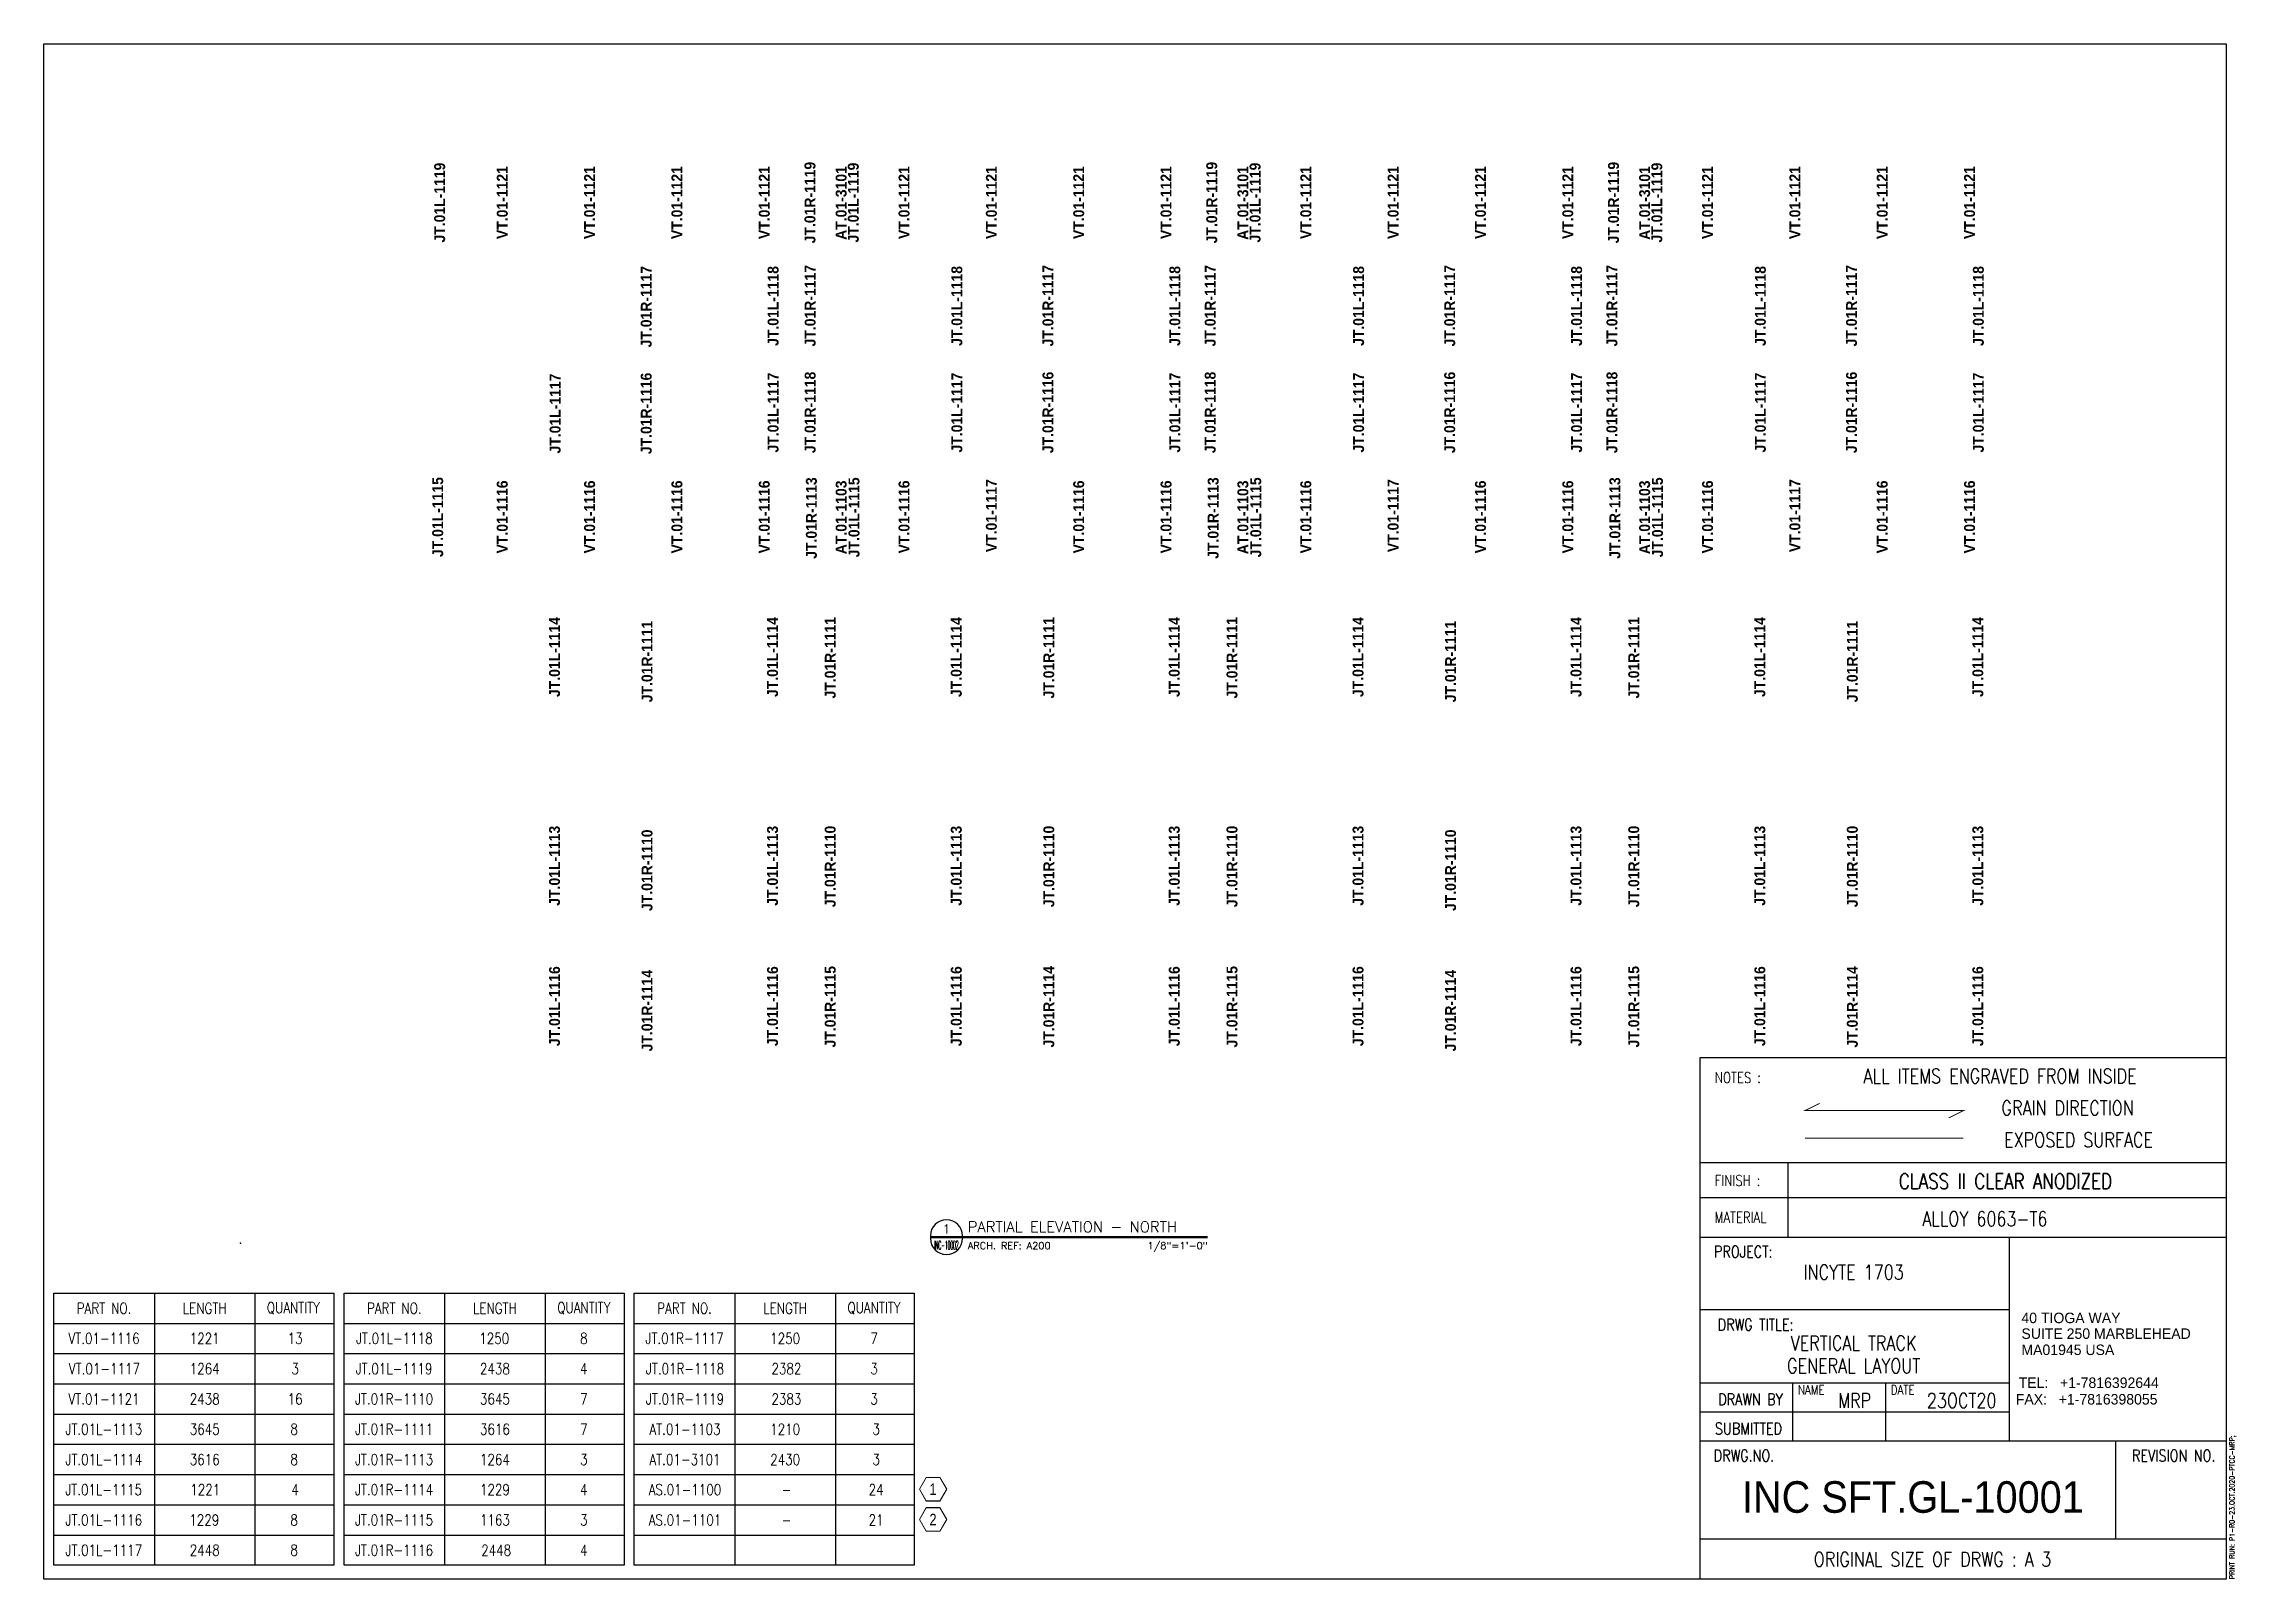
# Paper-space layout 'INC SFT.GL-10001' of a CAD drawing. Header units: inches. Extents: x 0.7 to 16.4, y -0.1 to 10.9.
import ezdxf
from ezdxf.enums import TextEntityAlignment as Align

# ---------------------------------------------------------------- set-up
doc = ezdxf.new("R2010")
doc.units = ezdxf.units.IN
doc.header["$MEASUREMENT"] = 0
doc.linetypes.add('PHANTOM2', pattern=[1.25, 0.625, -0.125, 0.125, -0.125, 0.125, -0.125])
for name, color, linetype, lineweight in [('!Note', 50, 'Continuous', 30), ('!Symbol', 131, 'Continuous', 30), ('!Tag', 144, 'Continuous', 9)]:
    doc.layers.add(name, color=color, linetype=linetype, lineweight=lineweight)
doc.layers.add('0 @ 1', color=7, linetype='Continuous')
doc.layers.add('Title Block', color=3, linetype='Continuous')
doc.styles.add('Arial Narrow', font='')
doc.styles.add('Arial Narrow Bold', font='')
doc.styles.add('DTL PROKYON T LIGHT', font='')
doc.styles.add('DWG', font='swiss.ttf')
doc.styles.add('Romans', font='romans.shx', dxfattribs={"width": 0.8})
doc.styles.add('RS8', font='romans.shx', dxfattribs={"width": 0.8})
doc.styles.get("Standard").update_dxf_attribs({"font": 'arial.ttf'})
doc.styles.get('Arial Narrow').set_extended_font_data('Arial Narrow')
doc.styles.get('Arial Narrow Bold').set_extended_font_data('Arial Narrow', bold=True)
doc.styles.get('DTL PROKYON T LIGHT').set_extended_font_data('DTL Prokyon T Light')

# ---------------------------------------------------------------- blocks, each defined once
blk = doc.blocks.new('address')
at = {"color": 7, "style": 'DTL PROKYON T LIGHT'}
for s, p in [('40 TIOGA WAY ', (33.92, -0.018)), ('SUITE 250 MARBLEHEAD', (33.92, -0.359)), ('MA01945 USA', (33.92, -0.71)), ('TEL:   +1-7816392644', (33.859, -1.426)), ('FAX:   +1-7816398055', (33.798, -1.785))]:
    blk.add_text(s, height=0.22807, dxfattribs=at).set_placement(p)
blk = doc.blocks.new('A$C1EC02458')
at = {"xscale": 5.697759963648, "yscale": 5.697759963648, "zscale": 5.697759963648}
blk.add_blockref('address', (-191.61, 14.7), dxfattribs=at)
blk = doc.blocks.new('TTB_DIE DRAWING_A4')
at = {"color": 26}
blk.add_wipeout([(270, 64.53), (204.9, 64.53), (204.9, 0), (270, 0)], dxfattribs=at)
at = {"layer": 'Title Block', "color": 5, "linetype": 'Continuous'}
blk.add_line((204.9, 64.53), (204.9, 0), dxfattribs=at)
at = {"layer": 'Title Block', "color": 5}
blk.add_line((270, 64.53), (204.9, 64.53), dxfattribs=at)
at = {"layer": 'Title Block', "color": 4}
for p, q in [((270, 51.51), (204.9, 51.51)), ((204.9, 42.32), (270, 42.32)), ((243.16, 42.32), (243.16, 17.08)), ((243.16, 33.32), (204.9, 33.32)), ((204.9, 24.31), (243.16, 24.31)), ((270, 17.08), (204.9, 17.08)), ((256.3, 17.08), (256.3, 4.93)), ((270, 4.93), (204.9, 4.93))]:
    blk.add_line(p, q, dxfattribs=at)
at = {"layer": 'Title Block', "color": 64}
for p, q in [((215.75, 51.51), (215.75, 42.32)), ((270, 47.17), (204.9, 47.17)), ((216.4, 17.08), (216.4, 24.31)), ((227.9, 17.08), (227.9, 24.31)), ((204.9, 20.69), (243.16, 20.69))]:
    blk.add_line(p, q, dxfattribs=at)
at = {"layer": 'Title Block', "color": 5}
blk.add_lwpolyline([(270, 0), (0, 0), (0, 190), (270, 190)], close=True, dxfattribs=at)
at = {"layer": 'Title Block', "color": 3, "linetype": 'PHANTOM2', "ltscale": 0.3, "const_width": 0.125}
for points in [[(219.7, 58.88), (217.9, 57.98), (237.49, 57.98), (235.69, 57.08)], [(217.9, 54.56), (237.49, 54.56)]]:
    blk.add_lwpolyline(points, dxfattribs=at)
blk.add_blockref('A$C1EC02458', (243.01, 17.08))
at = {"layer": 'Title Block', "attachment_point": 6, "style": 'RS8'}
for s, insert, char_height in [('NOTES :', (212.43, 62.07), 1.329), ('ALL ITEMS ENGRAVED FROM INSIDE', (258.92, 62.26), 1.8084), ('GRAIN DIRECTION', (258.57, 58.31), 1.8084), ('EXPOSED SURFACE', (260.94, 54.36), 1.8084), ('FINISH :', (212.37, 49.33), 1.329), ('MATERIAL', (213.13, 44.77), 1.329), ('PROJECT:', (213.88, 40.52), 1.447), ('DRWG TITLE:', (216.47, 31.51), 1.4467), ('DRAWN BY', (215.14, 22.25), 1.447), ('NAME', (220.31, 23.42), 1.157), ('DATE', (231.45, 23.42), 1.157), ('SUBMITTED', (215.04, 18.64), 1.447), ('\\PDRWG.NO.', (214.09, 16.5), 1.447), ('\\PREVISION NO.', (268.67, 16.5), 1.4467), ('ORIGINAL SIZE OF DRWG : A', (246.2, 2.45), 1.8084)]:
    blk.add_mtext(s, dxfattribs=dict(at, insert=insert, char_height=char_height))
blk = doc.blocks.new('tblk-attrib')
at = {"layer": 'Title Block'}
for tag, height, style, width, p in [('XXXXX', 1.81, 'RS8', 0.8, (-29.85, 49.23)), ('XXXXX', 1.81, 'RS8', 0.8, (-29.85, 44.6)), ('XXXXX', 1.81, 'RS8', 0.8, (-46.09, 38.42)), ('XXXXX', 1.81, 'RS8', 0.8, (-46.09, 35.57)), ('XXXXX', 1.81, 'RS8', 0.8, (-46.09, 29.23)), ('XXXXX', 1.81, 'RS8', 0.8, (-46.09, 26.34)), ('XXXXX', 1.81, 'RS8', 0.8, (-45.52, 20.98)), ('XXXXX', 1.81, 'RS8', 0.8, (-33.19, 20.98)), ('XXXXX', 1.81, 'RS8', 0.8, (-45.52, 16.47)), ('XXXXX', 1.81, 'RS8', 0.8, (-33.19, 16.47)), ('XXXXX', 1.81, 'RS8', 0.8, (-45.52, 12.23)), ('XXXXX', 1.81, 'RS8', 0.8, (-33.19, 12.23)), ('XXX-XXX', 3.91, 'DWG', 0.9, (-13.43, 10.16)), ('X', 1.81, 'RS8', 0.8, (-22.26, 2.47)), ('X', 1.81, 'RS8', 0.8, (-13.1, 2.53))]:
    blk.add_attdef(tag, text='', height=height, dxfattribs=dict(at, style=style, width=width)).set_placement(p, align=Align.MIDDLE)
blk = doc.blocks.new('*U425')
at = {"const_width": 0.035}
blk.add_lwpolyline([(0, 0), (3.877, 0)], dxfattribs=at)
at = {"flags": 128}
blk.add_lwpolyline([(0.45, 0.018, 1), (0, 0.018), (0, -0.018, 1), (0.45, -0.018)], format="xyb", dxfattribs=at)
at = {"layer": '0 @ 1', "style": 'Arial Narrow'}
for tag, height, p in [('VIEWNUMBER', 0.125, (0.225, 0.177)), ('SHEETREFERENCE', 0.075, (0.225, -0.052))]:
    blk.add_attdef(tag, text='', height=height, dxfattribs=at).set_placement(p, align=Align.TOP_CENTER)
at = {"layer": '0 @ 1'}
for tag, height, style, p in [('VIEW', 0.15, 'Arial Narrow Bold', (0.525, 0.22)), ('ARCHITECTURALREFERENCE', 0.1, 'Arial Narrow', (0.525, -0.07))]:
    blk.add_attdef(tag, text='', height=height, dxfattribs=dict(at, style=style)).set_placement(p, align=Align.TOP_LEFT)
at = {"layer": '0 @ 1', "style": 'Arial Narrow'}
blk.add_attdef('SCALE', text='', height=0.1, dxfattribs=at).set_placement((3.877, -0.07), align=Align.TOP_RIGHT)
blk = doc.blocks.new('NUMBER-ACCESSORIES WITH-OUT LENGTH1')
at = {"color": 144, "linetype": 'Continuous', "lineweight": 9}
for points in [[(-2.64, 0), (-1.32, 2.29), (1.32, 2.29), (2.64, 0), (1.32, -2.29), (-1.32, -2.29)], [(-2.52, 0), (-1.26, 2.18), (1.26, 2.18), (2.52, 0), (1.26, -2.18), (-1.26, -2.18)]]:
    blk.add_lwpolyline(points, close=True, dxfattribs=at)
at = {"linetype": 'Continuous', "width": 0.8}
blk.add_attdef('NUMBER', text='', height=2.21, dxfattribs=at).set_placement((-144.46, 27.7), align=Align.MIDDLE_CENTER)
blk.add_wipeout([(-1.26, 2.18), (1.26, 2.18), (2.52, 0), (1.26, -2.18), (-1.26, -2.18), (-2.52, 0)])
blk = doc.blocks.new('*U1747')
at = {"color": 144, "linetype": 'Continuous', "lineweight": 9}
for points in [[(-2.64, 0), (-1.32, 2.29), (1.32, 2.29), (2.64, 0), (1.32, -2.29), (-1.32, -2.29)], [(-2.52, 0), (-1.26, 2.18), (1.26, 2.18), (2.52, 0), (1.26, -2.18), (-1.26, -2.18)]]:
    blk.add_lwpolyline(points, close=True, dxfattribs=at)
at = {"linetype": 'Continuous', "width": 0.8}
blk.add_attdef('NUMBER', text='', height=2.21, dxfattribs=at).set_placement((0, 0), align=Align.MIDDLE_CENTER)
blk.add_wipeout([(-1.26, 2.18), (1.26, 2.18), (2.52, 0), (1.26, -2.18), (-1.26, -2.18), (-2.52, 0)])

psp = doc.layouts.new('INC SFT.GL-10001')

# ---------------------------------------------------------------- block references
at = {"xscale": 0.057839992223, "yscale": 0.057839992223, "zscale": 0.057839992223}
psp.add_blockref('TTB_DIE DRAWING_A4', (0.689, -0.055), dxfattribs=at)

# ---------------------------------------------------------------- next in the draw order: linework, layer by layer
at = {"color": 1}
for p, q in [((1.48, 1.992), (1.48, 0.044)), ((2.2, 1.992), (2.2, 0.044)), ((3.557, 1.992), (3.557, 0.044)), ((4.277, 1.992), (4.277, 0.044)), ((5.634, 1.992), (5.634, 0.044)), ((6.354, 1.992), (6.354, 0.044))]:
    psp.add_line(p, q, dxfattribs=at)
at = {"color": 8}
for p, q in [((0.76, 1.559), (2.763, 1.559)), ((2.837, 1.559), (4.841, 1.559)), ((4.914, 1.559), (6.918, 1.559)), ((0.76, 1.343), (2.763, 1.343)), ((2.837, 1.343), (4.841, 1.343)), ((4.914, 1.343), (6.918, 1.343)), ((0.76, 1.126), (2.763, 1.126)), ((2.837, 1.126), (4.841, 1.126)), ((4.914, 1.126), (6.918, 1.126)), ((0.76, 0.91), (2.763, 0.91)), ((2.837, 0.91), (4.841, 0.91)), ((4.914, 0.91), (6.918, 0.91)), ((0.76, 0.693), (2.763, 0.693)), ((2.837, 0.693), (4.841, 0.693)), ((4.914, 0.693), (6.918, 0.693)), ((0.76, 0.477), (2.763, 0.477)), ((2.837, 0.477), (4.841, 0.477)), ((4.914, 0.477), (6.918, 0.477)), ((0.76, 0.26), (2.763, 0.26)), ((2.837, 0.26), (4.841, 0.26)), ((4.914, 0.26), (6.918, 0.26))]:
    psp.add_line(p, q, dxfattribs=at)
at = {"color": 1}
for points in [[(0.76, 1.992), (2.763, 1.992), (2.763, 0.044), (0.76, 0.044)], [(2.837, 1.992), (4.841, 1.992), (4.841, 0.044), (2.837, 0.044)], [(4.914, 1.992), (6.918, 1.992), (6.918, 0.044), (4.914, 0.044)]]:
    psp.add_lwpolyline(points, close=True, dxfattribs=at)
for points in [[(0.76, 1.776), (2.763, 1.776)], [(2.837, 1.776), (4.841, 1.776)], [(4.914, 1.776), (6.918, 1.776)]]:
    psp.add_lwpolyline(points, dxfattribs=at)
at = {"color": 26}
psp.add_point((2.096, 2.35), dxfattribs=at)

# ---------------------------------------------------------------- next in the draw order: block references
at = {"layer": '!Symbol'}
ref = psp.add_blockref('*U425', (7.033, 2.393), dxfattribs=dict(at, xscale=0.511811023622, yscale=0.511811023622, zscale=0.511811023622))
ref.add_attrib('VIEWNUMBER', '1', dxfattribs={"layer": '0 @ 1', "height": 0.064, "style": 'Romans'}).set_placement((7.148, 2.484), align=Align.TOP_CENTER)
ref.add_attrib('SHEETREFERENCE', 'INC-10002', dxfattribs={"layer": '0', "height": 0.0625, "style": 'Romans', "width": 0.3}).set_placement((7.148, 2.366), align=Align.TOP_CENTER)
ref.add_attrib('VIEW', 'PARTIAL ELEVATION - NORTH', dxfattribs={"layer": '0 @ 1', "height": 0.07677, "style": 'Romans'}).set_placement((7.301, 2.505), align=Align.TOP_LEFT)
ref.add_attrib('SCALE', '1/8"=1\'-0"', dxfattribs={"layer": '0 @ 1', "height": 0.0512, "style": 'Romans'}).set_placement((9.017, 2.357), align=Align.TOP_RIGHT)
ref.add_attrib('ARCHITECTURALREFERENCE', 'ARCH. REF: A200', dxfattribs={"layer": '0 @ 1', "height": 0.05118, "style": 'Romans'}).set_placement((7.301, 2.357), align=Align.TOP_LEFT)
at = {"layer": 'Title Block'}
ref = psp.add_blockref('tblk-attrib', (16.306, -0.055), dxfattribs=dict(at, xscale=0.057840416421, yscale=0.057840416421, zscale=0.057840416421))
ref.add_attrib('XXX-XXX', 'INC SFT.GL-10001', dxfattribs={"height": 0.22593, "style": 'DWG', "width": 0.9}).set_placement((14.064, 0.533), align=Align.MIDDLE)
ref.add_attrib('XXXXX', 'INCYTE 1703', dxfattribs={"height": 0.1046, "style": 'RS8', "width": 0.8}).set_placement((13.64, 2.142), align=Align.MIDDLE)
ref.add_attrib('XXXXX', 'VERTICAL TRACK', dxfattribs={"height": 0.1046, "style": 'RS8', "width": 0.8}).set_placement((13.64, 1.635), align=Align.MIDDLE)
ref.add_attrib('XXXXX', 'GENERAL LAYOUT', dxfattribs={"height": 0.1046, "style": 'RS8', "width": 0.8}).set_placement((13.64, 1.472), align=Align.MIDDLE)
ref.add_attrib('XXXXX', 'ALLOY 6063-T6', dxfattribs={"height": 0.1046, "style": 'RS8', "width": 0.8}).set_placement((14.579, 2.524), align=Align.MIDDLE)
ref.add_attrib('XXXXX', 'CLASS II CLEAR ANODIZED', dxfattribs={"height": 0.10938, "style": 'RS8', "width": 0.8}).set_placement((14.727, 2.793), align=Align.MIDDLE)
ref.add_attrib('XXXXX', 'MRP', dxfattribs={"height": 0.1046, "style": 'RS8', "width": 0.8}).set_placement((13.647, 1.223), align=Align.MIDDLE)
ref.add_attrib('XXXXX', '23OCT20', dxfattribs={"height": 0.1046, "style": 'RS8', "width": 0.8}).set_placement((14.413, 1.223), align=Align.MIDDLE)
ref.add_attrib('X', '3', dxfattribs={"height": 0.105, "style": 'RS8', "width": 0.8}).set_placement((15.018, 0.088), align=Align.MIDDLE)

# ---------------------------------------------------------------- next in the draw order: texts
at = {"layer": '!Note', "color": 7, "linetype": 'Continuous', "style": 'Romans', "width": 0.8}
for s, height, p in [('VT.01-1116', 0.0781, (1.12, 1.668)), ('13', 0.0781, (2.487, 1.668)), ('JT.01L-1118', 0.07812, (3.197, 1.668)), ('1250', 0.0781, (3.912, 1.668)), ('8', 0.0781, (4.553, 1.668)), ('JT.01R-1117', 0.07812, (5.274, 1.668)), ('1250', 0.0781, (5.994, 1.668)), ('7', 0.0781, (6.63, 1.668)), ('VT.01-1117', 0.0781, (1.123, 1.451)), ('3', 0.0781, (2.487, 1.451)), ('JT.01L-1119', 0.07812, (3.195, 1.451)), ('2438', 0.0781, (3.917, 1.451)), ('4', 0.0781, (4.553, 1.451)), ('JT.01R-1118', 0.07812, (5.277, 1.451)), ('2382', 0.0781, (6.003, 1.451)), ('3', 0.0781, (6.63, 1.451)), ('VT.01-1121', 0.0781, (1.12, 1.234)), ('16', 0.0781, (2.487, 1.234)), ('JT.01R-1110', 0.07812, (3.195, 1.234)), ('3645', 0.0781, (3.917, 1.234)), ('7', 0.0781, (4.553, 1.234)), ('JT.01R-1119', 0.07812, (5.277, 1.234)), ('2383', 0.0781, (6.003, 1.234)), ('3', 0.0781, (6.63, 1.234)), ('JT.01L-1113', 0.07812, (1.118, 1.018)), ('3645', 0.0781, (1.84, 1.018)), ('8', 0.0781, (2.48, 1.018)), ('JT.01R-1111', 0.07812, (3.195, 1.018)), ('3616', 0.0781, (3.917, 1.018)), ('7', 0.0781, (4.553, 1.018)), ('AT.01-1103', 0.0781, (5.277, 1.018)), ('1210', 0.0781, (5.994, 1.018)), ('3', 0.0781, (6.645, 1.018)), ('JT.01L-1114', 0.07812, (1.118, 0.801)), ('3616', 0.0781, (1.84, 0.801)), ('8', 0.0781, (2.48, 0.801)), ('JT.01R-1113', 0.07812, (3.195, 0.801)), ('1264', 0.0781, (3.917, 0.801)), ('3', 0.0781, (4.553, 0.801)), ('AT.01-3101', 0.0781, (5.277, 0.801)), ('2430', 0.0781, (5.994, 0.801)), ('3', 0.0781, (6.645, 0.801)), ('JT.01L-1115', 0.07812, (1.117, 0.585)), ('1221', 0.0781, (1.844, 0.585)), ('4', 0.0781, (2.487, 0.585)), ('JT.01R-1114', 0.07812, (3.195, 0.585)), ('1229', 0.0781, (3.917, 0.585)), ('4', 0.0781, (4.553, 0.585)), ('AS.01-1100', 0.0781, (5.277, 0.585)), ('-', 0.0781, (6.003, 0.585)), ('24', 0.0781, (6.645, 0.585)), ('JT.01L-1116', 0.07812, (1.118, 0.368)), ('1229', 0.0781, (1.837, 0.368)), ('8', 0.0781, (2.48, 0.368)), ('JT.01R-1115', 0.07812, (3.195, 0.368)), ('1163', 0.0781, (3.917, 0.368)), ('3', 0.0781, (4.553, 0.368)), ('AS.01-1101', 0.0781, (5.277, 0.368)), ('-', 0.0781, (6.003, 0.368)), ('21', 0.0781, (6.645, 0.368)), ('JT.01L-1117', 0.07812, (1.118, 0.152)), ('2448', 0.0781, (1.84, 0.152)), ('8', 0.0781, (2.48, 0.152)), ('JT.01R-1116', 0.07812, (3.195, 0.152)), ('2448', 0.0781, (3.926, 0.152)), ('4', 0.0781, (4.553, 0.152))]:
    psp.add_text(s, height=height, dxfattribs=at).set_placement(p, align=Align.MIDDLE_CENTER)
at = {"layer": '!Note', "color": 2, "char_height": 0.07812, "width": 0.2617, "attachment_point": 5, "rotation": 90, "style": 'Romans', "bg_fill": 3, "box_fill_scale": 1, "bg_fill_color": 9, "bg_fill_true_color": 13158600, "bg_fill_transparency": 0}
for s, insert in [('\\fArial Black|b0|i0|c0|p34;JT.01L-1119', (3.522, 9.798)), ('\\fArial Black|b0|i0|c0|p34;JT.01L-1119', (6.482, 9.798)), ('\\fArial Black|b0|i0|c0|p34;JT.01L-1119', (9.357, 9.798)), ('\\fArial Black|b0|i0|c0|p34;JT.01L-1119', (12.232, 9.798)), ('\\fArial Black|b0|i0|c0|p34;JT.01L-1118', (5.908, 9.058)), ('\\fArial Black|b0|i0|c0|p34;JT.01L-1118', (7.223, 9.058)), ('\\fArial Black|b0|i0|c0|p34;JT.01L-1118', (8.783, 9.058)), ('\\fArial Black|b0|i0|c0|p34;JT.01L-1118', (10.098, 9.058)), ('\\fArial Black|b0|i0|c0|p34;JT.01L-1118', (11.658, 9.058)), ('\\fArial Black|b0|i0|c0|p34;JT.01L-1118', (12.973, 9.058)), ('\\fArial Black|b0|i0|c0|p34;JT.01L-1118', (14.533, 9.058)), ('\\fArial Black|b0|i0|c0|p34;JT.01L-1117', (4.348, 8.288)), ('\\fArial Black|b0|i0|c0|p34;JT.01L-1117', (5.908, 8.295)), ('\\fArial Black|b0|i0|c0|p34;JT.01L-1117', (7.223, 8.295)), ('\\fArial Black|b0|i0|c0|p34;JT.01L-1117', (8.783, 8.295)), ('\\fArial Black|b0|i0|c0|p34;JT.01L-1117', (10.098, 8.295)), ('\\fArial Black|b0|i0|c0|p34;JT.01L-1117', (11.658, 8.295)), ('\\fArial Black|b0|i0|c0|p34;JT.01L-1117', (12.973, 8.295)), ('\\fArial Black|b0|i0|c0|p34;JT.01L-1117', (14.533, 8.295)), ('\\fArial Black|b0|i0|c0|p34;JT.01L-1115', (3.508, 7.547)), ('\\fArial Black|b0|i0|c0|p34;JT.01L-1114', (4.344, 6.545)), ('\\fArial Black|b0|i0|c0|p34;JT.01L-1114', (5.904, 6.545)), ('\\fArial Black|b0|i0|c0|p34;JT.01L-1114', (7.219, 6.545)), ('\\fArial Black|b0|i0|c0|p34;JT.01L-1114', (8.779, 6.545)), ('\\fArial Black|b0|i0|c0|p34;JT.01L-1114', (10.094, 6.545)), ('\\fArial Black|b0|i0|c0|p34;JT.01L-1114', (11.654, 6.545)), ('\\fArial Black|b0|i0|c0|p34;JT.01L-1114', (12.969, 6.545)), ('\\fArial Black|b0|i0|c0|p34;JT.01L-1114', (14.529, 6.545)), ('\\fArial Black|b0|i0|c0|p34;JT.01L-1113', (4.344, 5.051)), ('\\fArial Black|b0|i0|c0|p34;JT.01L-1113', (5.904, 5.051)), ('\\fArial Black|b0|i0|c0|p34;JT.01L-1113', (7.219, 5.051)), ('\\fArial Black|b0|i0|c0|p34;JT.01L-1113', (8.779, 5.051)), ('\\fArial Black|b0|i0|c0|p34;JT.01L-1113', (10.094, 5.051)), ('\\fArial Black|b0|i0|c0|p34;JT.01L-1113', (11.654, 5.051)), ('\\fArial Black|b0|i0|c0|p34;JT.01L-1113', (12.969, 5.051)), ('\\fArial Black|b0|i0|c0|p34;JT.01L-1113', (14.529, 5.051)), ('\\fArial Black|b0|i0|c0|p34;JT.01L-1116', (4.344, 4.046)), ('\\fArial Black|b0|i0|c0|p34;JT.01L-1116', (5.904, 4.046)), ('\\fArial Black|b0|i0|c0|p34;JT.01L-1116', (7.219, 4.046)), ('\\fArial Black|b0|i0|c0|p34;JT.01L-1116', (8.779, 4.046)), ('\\fArial Black|b0|i0|c0|p34;JT.01L-1116', (10.094, 4.046)), ('\\fArial Black|b0|i0|c0|p34;JT.01L-1116', (11.654, 4.046)), ('\\fArial Black|b0|i0|c0|p34;JT.01L-1116', (12.969, 4.046)), ('\\fArial Black|b0|i0|c0|p34;JT.01L-1116', (14.529, 4.046))]:
    psp.add_mtext(s, dxfattribs=dict(at, insert=insert))
at = {"layer": '!Note', "color": 1, "char_height": 0.07812, "width": 0.2617, "attachment_point": 5, "rotation": 90, "style": 'Romans', "bg_fill": 3, "box_fill_scale": 1, "bg_fill_color": 9, "bg_fill_true_color": 13158600, "bg_fill_transparency": 0}
for s, insert in [('\\fArial Black|b0|i0|c0|p34;VT.01-1121', (3.97, 9.798)), ('\\fArial Black|b0|i0|c0|p34;VT.01-1121', (4.595, 9.798)), ('\\fArial Black|b0|i0|c0|p34;VT.01-1121', (5.22, 9.798)), ('\\fArial Black|b0|i0|c0|p34;VT.01-1121', (5.845, 9.798)), ('\\fArial Black|b0|i0|c0|p34;VT.01-1121', (6.845, 9.798)), ('\\fArial Black|b0|i0|c0|p34;VT.01-1121', (7.47, 9.798)), ('\\fArial Black|b0|i0|c0|p34;VT.01-1121', (8.095, 9.798)), ('\\fArial Black|b0|i0|c0|p34;VT.01-1121', (8.72, 9.798)), ('\\fArial Black|b0|i0|c0|p34;VT.01-1121', (9.72, 9.798)), ('\\fArial Black|b0|i0|c0|p34;VT.01-1121', (10.345, 9.798)), ('\\fArial Black|b0|i0|c0|p34;VT.01-1121', (10.97, 9.798)), ('\\fArial Black|b0|i0|c0|p34;VT.01-1121', (11.595, 9.798)), ('\\fArial Black|b0|i0|c0|p34;VT.01-1121', (12.595, 9.798)), ('\\fArial Black|b0|i0|c0|p34;VT.01-1121', (13.22, 9.798)), ('\\fArial Black|b0|i0|c0|p34;VT.01-1121', (13.845, 9.798)), ('\\fArial Black|b0|i0|c0|p34;VT.01-1121', (14.47, 9.798)), ('\\fArial Black|b0|i0|c0|p34;VT.01-1116', (3.97, 7.548)), ('\\fArial Black|b0|i0|c0|p34;VT.01-1116', (4.595, 7.548)), ('\\fArial Black|b0|i0|c0|p34;VT.01-1116', (5.22, 7.548)), ('\\fArial Black|b0|i0|c0|p34;VT.01-1116', (5.845, 7.548)), ('\\fArial Black|b0|i0|c0|p34;VT.01-1116', (6.845, 7.548)), ('\\fArial Black|b0|i0|c0|p34;VT.01-1117', (7.47, 7.557)), ('\\fArial Black|b0|i0|c0|p34;VT.01-1116', (8.095, 7.548)), ('\\fArial Black|b0|i0|c0|p34;VT.01-1116', (8.72, 7.548)), ('\\fArial Black|b0|i0|c0|p34;VT.01-1116', (9.72, 7.548)), ('\\fArial Black|b0|i0|c0|p34;VT.01-1117', (10.345, 7.557)), ('\\fArial Black|b0|i0|c0|p34;VT.01-1116', (10.97, 7.548)), ('\\fArial Black|b0|i0|c0|p34;VT.01-1116', (11.595, 7.548)), ('\\fArial Black|b0|i0|c0|p34;VT.01-1116', (12.595, 7.548)), ('\\fArial Black|b0|i0|c0|p34;VT.01-1117', (13.22, 7.557)), ('\\fArial Black|b0|i0|c0|p34;VT.01-1116', (13.845, 7.548)), ('\\fArial Black|b0|i0|c0|p34;VT.01-1116', (14.47, 7.548))]:
    psp.add_mtext(s, dxfattribs=dict(at, insert=insert))
at = {"layer": '!Note', "color": 5, "char_height": 0.07812, "width": 0.2617, "attachment_point": 5, "rotation": 90, "style": 'Romans', "bg_fill": 3, "box_fill_scale": 1.3, "bg_fill_color": 0, "bg_fill_transparency": 0}
for s, insert in [('\\fArial Black|b0|i0|c0|p34;JT.01R-1119', (6.172, 9.798)), ('\\fArial Black|b0|i0|c0|p34;JT.01R-1119', (9.047, 9.798)), ('\\fArial Black|b0|i0|c0|p34;JT.01R-1119', (11.922, 9.798)), ('\\fArial Black|b0|i0|c0|p34;JT.01R-1117', (5, 9.053)), ('\\fArial Black|b0|i0|c0|p34;JT.01R-1117', (6.173, 9.06)), ('\\fArial Black|b0|i0|c0|p34;JT.01R-1117', (7.875, 9.06)), ('\\fArial Black|b0|i0|c0|p34;JT.01R-1117', (9.036, 9.06)), ('\\fArial Black|b0|i0|c0|p34;JT.01R-1117', (10.75, 9.06)), ('\\fArial Black|b0|i0|c0|p34;JT.01R-1117', (11.911, 9.06)), ('\\fArial Black|b0|i0|c0|p34;JT.01R-1117', (13.625, 9.06)), ('\\fArial Black|b0|i0|c0|p34;JT.01R-1116', (5, 8.289)), ('\\fArial Black|b0|i0|c0|p34;JT.01R-1118', (6.173, 8.296)), ('\\fArial Black|b0|i0|c0|p34;JT.01R-1116', (7.875, 8.296)), ('\\fArial Black|b0|i0|c0|p34;JT.01R-1118', (9.036, 8.296)), ('\\fArial Black|b0|i0|c0|p34;JT.01R-1116', (10.75, 8.296)), ('\\fArial Black|b0|i0|c0|p34;JT.01R-1118', (11.911, 8.296)), ('\\fArial Black|b0|i0|c0|p34;JT.01R-1116', (13.625, 8.296)), ('\\fArial Black|b0|i0|c0|p34;JT.01R-1113', (6.182, 7.54)), ('\\fArial Black|b0|i0|c0|p34;JT.01R-1113', (9.057, 7.54)), ('\\fArial Black|b0|i0|c0|p34;JT.01R-1113', (11.932, 7.54)), ('\\fArial Black|b0|i0|c0|p34;JT.01R-1111', (5.006, 6.513)), ('\\fArial Black|b0|i0|c0|p34;JT.01R-1111', (6.317, 6.54)), ('\\fArial Black|b0|i0|c0|p34;JT.01R-1111', (7.881, 6.54)), ('\\fArial Black|b0|i0|c0|p34;JT.01R-1111', (9.192, 6.54)), ('\\fArial Black|b0|i0|c0|p34;JT.01R-1111', (10.756, 6.513)), ('\\fArial Black|b0|i0|c0|p34;JT.01R-1111', (12.067, 6.54)), ('\\fArial Black|b0|i0|c0|p34;JT.01R-1111', (13.631, 6.513)), ('\\fArial Black|b0|i0|c0|p34;JT.01R-1110', (5.006, 5.019)), ('\\fArial Black|b0|i0|c0|p34;JT.01R-1110', (6.317, 5.046)), ('\\fArial Black|b0|i0|c0|p34;JT.01R-1110', (7.881, 5.046)), ('\\fArial Black|b0|i0|c0|p34;JT.01R-1110', (9.192, 5.046)), ('\\fArial Black|b0|i0|c0|p34;JT.01R-1110', (10.756, 5.019)), ('\\fArial Black|b0|i0|c0|p34;JT.01R-1110', (12.067, 5.046)), ('\\fArial Black|b0|i0|c0|p34;JT.01R-1110', (13.631, 5.046)), ('\\fArial Black|b0|i0|c0|p34;JT.01R-1114', (5.006, 4.014)), ('\\fArial Black|b0|i0|c0|p34;JT.01R-1115', (6.317, 4.042)), ('\\fArial Black|b0|i0|c0|p34;JT.01R-1114', (7.881, 4.042)), ('\\fArial Black|b0|i0|c0|p34;JT.01R-1115', (9.192, 4.042)), ('\\fArial Black|b0|i0|c0|p34;JT.01R-1114', (10.756, 4.014)), ('\\fArial Black|b0|i0|c0|p34;JT.01R-1115', (12.067, 4.042)), ('\\fArial Black|b0|i0|c0|p34;JT.01R-1114', (13.631, 4.041))]:
    psp.add_mtext(s, dxfattribs=dict(at, insert=insert))
at = {"layer": '!Note', "color": 6, "char_height": 0.07812, "width": 0.2617, "attachment_point": 5, "rotation": 90, "style": 'Romans', "bg_fill": 3, "box_fill_scale": 1, "bg_fill_color": 9, "bg_fill_true_color": 13158600, "bg_fill_transparency": 0}
for insert in [(6.395, 7.545), (9.27, 7.545), (12.145, 7.545)]:
    psp.add_mtext('\\fArial Black|b0|i0|c0|p34;AT.01-1103', dxfattribs=dict(at, insert=insert))
at = {"layer": '!Note', "char_height": 0.0781, "width": 0.83897, "attachment_point": 5, "style": 'Romans'}
for s, insert in [('PART NO.', (1.12, 1.884)), ('LENGTH', (1.84, 1.884)), ('QUANTITY', (2.475, 1.884)), ('PART NO.', (3.197, 1.884)), ('LENGTH', (3.917, 1.884)), ('QUANTITY', (4.553, 1.884)), ('PART NO.', (5.274, 1.884)), ('LENGTH', (5.994, 1.884)), ('QUANTITY', (6.63, 1.884))]:
    psp.add_mtext(s, dxfattribs=dict(at, insert=insert))
at = {"layer": '!Note', "color": 7, "char_height": 0.0781, "width": 0.24994, "attachment_point": 5, "style": 'Romans'}
for s, insert in [('\\pxqc;1221\\P\\pq*;', (1.84, 1.668)), ('\\pxqc;1264', (1.84, 1.451)), ('\\pxqc;2438', (1.84, 1.234))]:
    psp.add_mtext(s, dxfattribs=dict(at, insert=insert))
at = {"layer": '!Note', "insert": (16.353, -0.055), "char_height": 0.03675, "attachment_point": 4, "rotation": 90, "style": 'Romans'}
psp.add_mtext('PRINT RUN: P1-R0-23.OCT.2020-PTCC-MRP; ', dxfattribs=at)

# ---------------------------------------------------------------- next in the draw order: block references
at = {"layer": '!Tag'}
ref = psp.add_blockref('NUMBER-ACCESSORIES WITH-OUT LENGTH1', (7.052, 0.589), dxfattribs=dict(at, xscale=-0.036987950213, yscale=0.036987950213, zscale=0.036987950213))
ref.add_attrib('NUMBER', '1', dxfattribs={"layer": '0', "linetype": 'Continuous', "height": 0.0817, "width": 0.8}).set_placement((7.052, 0.589), align=Align.MIDDLE_CENTER)

# ---------------------------------------------------------------- next in the draw order: texts
at = {"layer": '!Note', "color": 6, "char_height": 0.07812, "width": 0.2617, "attachment_point": 5, "rotation": 90, "style": 'Romans', "bg_fill": 3, "box_fill_scale": 1, "bg_fill_color": 9, "bg_fill_true_color": 13158600, "bg_fill_transparency": 0}
for insert in [(6.395, 9.795), (9.27, 9.795), (12.145, 9.795)]:
    psp.add_mtext('\\fArial Black|b0|i0|c0|p34;AT.01-3101', dxfattribs=dict(at, insert=insert))
at = {"layer": '!Note', "color": 2, "char_height": 0.07812, "width": 0.2617, "attachment_point": 5, "rotation": 90, "style": 'Romans', "bg_fill": 3, "box_fill_scale": 1, "bg_fill_color": 9, "bg_fill_true_color": 13158600, "bg_fill_transparency": 0}
for insert in [(6.487, 7.545), (9.362, 7.545), (12.237, 7.545)]:
    psp.add_mtext('\\fArial Black|b0|i0|c0|p34;JT.01L-1115', dxfattribs=dict(at, insert=insert))

# ---------------------------------------------------------------- next in the draw order: block references
at = {"layer": '!Tag'}
ref = psp.add_blockref('*U1747', (7.052, 0.372), dxfattribs=dict(at, xscale=-0.036987950213, yscale=0.036987950213, zscale=0.036987950213))
ref.add_attrib('NUMBER', '2', dxfattribs={"layer": '0', "linetype": 'Continuous', "height": 0.0817, "width": 0.8}).set_placement((7.052, 0.372), align=Align.MIDDLE_CENTER)

doc.saveas('drawing.dxf')
